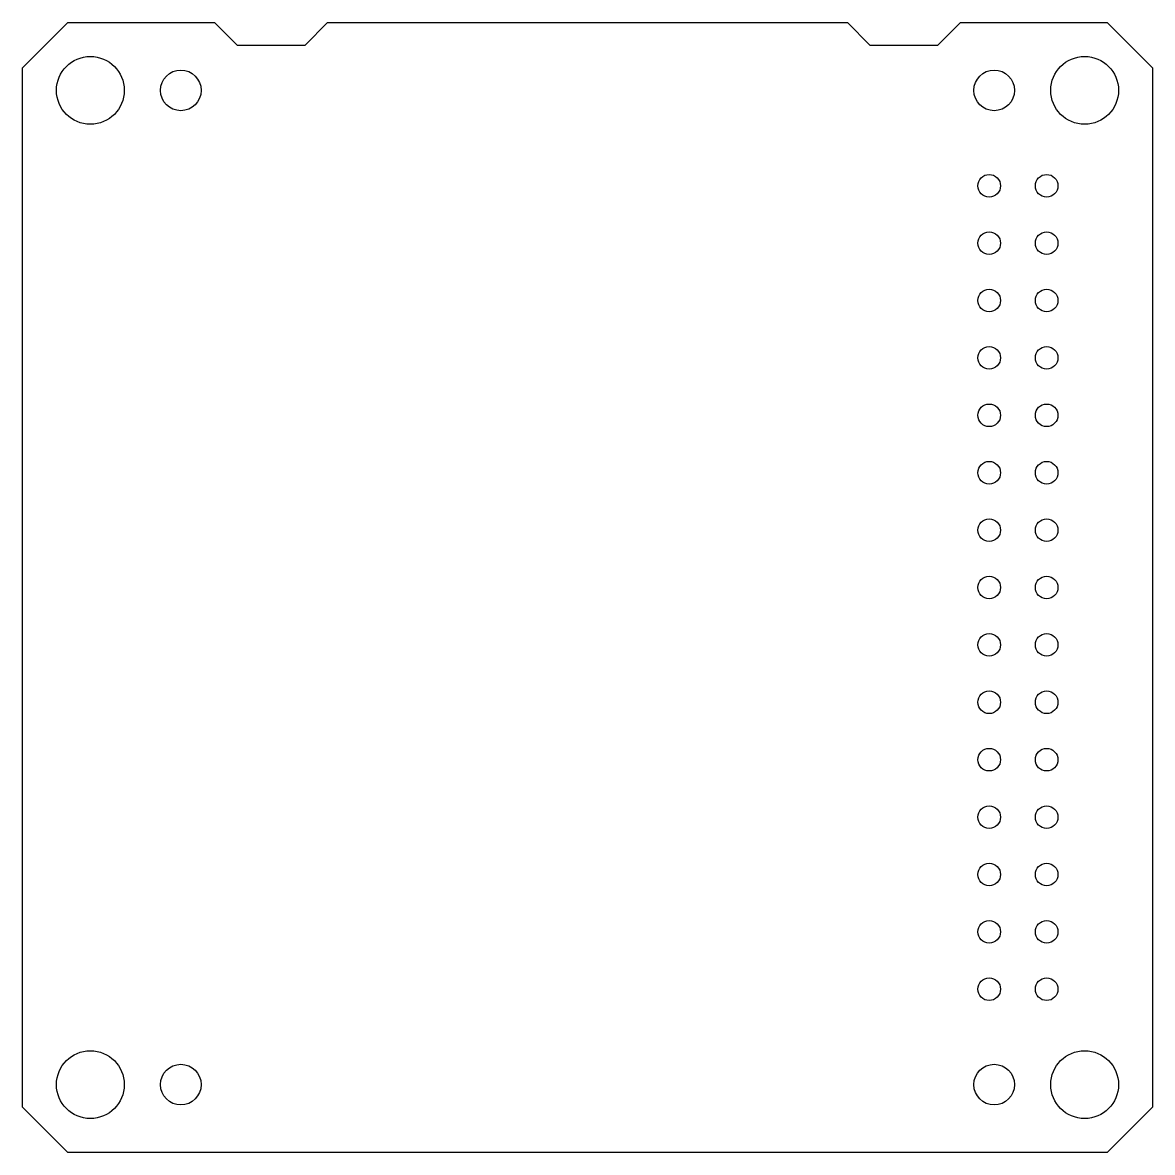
# Model space of a CAD drawing. Header units: millimetres. Extents: x 0 to 50, y -50 to 0.
import ezdxf

# ---------------------------------------------------------------- set-up
doc = ezdxf.new("R2010")
doc.units = ezdxf.units.MM
doc.layers.add('BLACK', color=7, linetype='CONTINUOUS')
doc.layers.add('WHITE', color=7, linetype='CONTINUOUS')

msp = doc.modelspace()

# ---------------------------------------------------------------- linework, layer by layer
at = {"layer": 'BLACK'}
for centre, radius in [((3, -3), 1.5), ((47, -3), 1.5), ((7, -3), 0.9), ((43, -3), 0.9), ((42.78, -7.22), 0.5), ((45.32, -7.22), 0.5), ((42.78, -9.76), 0.5), ((45.32, -9.76), 0.5), ((42.78, -12.3), 0.5), ((45.32, -12.3), 0.5), ((42.78, -14.84), 0.5), ((45.32, -14.84), 0.5), ((42.78, -17.38), 0.5), ((45.32, -17.38), 0.5), ((42.78, -19.92), 0.5), ((45.32, -19.92), 0.5), ((42.78, -22.46), 0.5), ((45.32, -22.46), 0.5), ((42.78, -25), 0.5), ((45.32, -25), 0.5), ((42.78, -27.54), 0.5), ((45.32, -27.54), 0.5), ((42.78, -30.08), 0.5), ((45.32, -30.08), 0.5), ((42.78, -32.62), 0.5), ((45.32, -32.62), 0.5), ((42.78, -35.16), 0.5), ((45.32, -35.16), 0.5), ((42.78, -37.7), 0.5), ((45.32, -37.7), 0.5), ((42.78, -40.24), 0.5), ((45.32, -40.24), 0.5), ((42.78, -42.78), 0.5), ((45.32, -42.78), 0.5), ((3, -47), 1.5), ((47, -47), 1.5), ((7, -47), 0.9), ((43, -47), 0.9)]:
    msp.add_circle(centre, radius, dxfattribs=at)
at = {"layer": 'WHITE', "linetype": 'CONTINUOUS'}
for p, q in [((0, -2), (2, 0)), ((2, 0), (8.5, 0)), ((8.5, 0), (9.5, -1)), ((12.5, -1), (13.5, 0)), ((13.5, 0), (36.5, 0)), ((36.5, 0), (37.5, -1)), ((40.5, -1), (41.5, 0)), ((41.5, 0), (48, 0)), ((48, 0), (50, -2)), ((9.5, -1), (12.5, -1)), ((37.5, -1), (40.5, -1)), ((0, -48), (0, -2)), ((50, -2), (50, -48)), ((2, -50), (0, -48)), ((50, -48), (48, -50)), ((48, -50), (2, -50))]:
    msp.add_line(p, q, dxfattribs=at)

doc.saveas('drawing.dxf')
